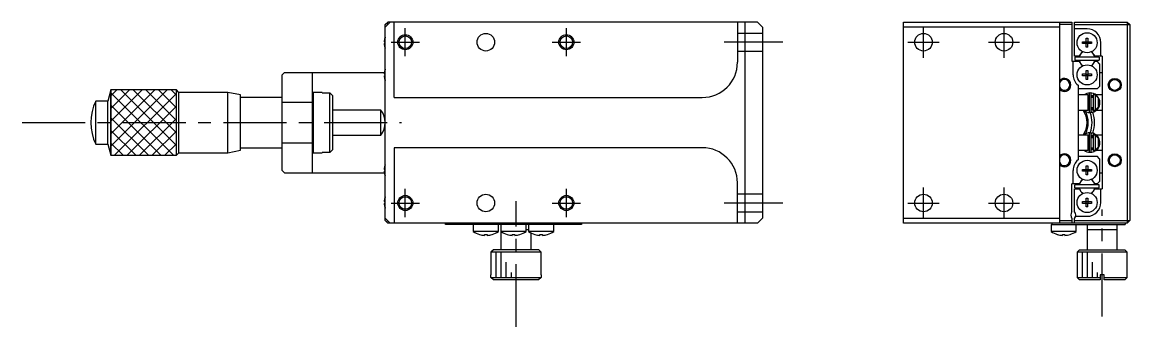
# Model space of a CAD drawing. Extents: x -80 to 400, y -22 to 389.
# Drawn here: x 180.2 to 400.3, y 172.5 to 233.1 of the extents above; entities that cross this region are included whole.
import ezdxf

# ---------------------------------------------------------------- set-up
doc = ezdxf.new("R2010")
doc.units = 0
doc.header["$LTSCALE"] = 10
doc.linetypes.add('CENTER', pattern=[2, 1.25, -0.25, 0.25, -0.25])
doc.linetypes.add('DASHED', pattern=[3.5, 2, -1.5])
doc.layers.get('0').update_dxf_attribs({"linetype": 'CONTINUOUS'})
doc.layers.add('CENTER', color=1, linetype='CENTER')

msp = doc.modelspace()

# ---------------------------------------------------------------- linework, layer by layer
at = {"color": 7, "linetype": 'CONTINUOUS'}
for p, q in [((252.339792, 232.140244), (253.339792, 233.140244)), ((252.339792, 232.640244), (252.839792, 233.140244)), ((252.339792, 193.640244), (252.339792, 232.640244)), ((252.839792, 232.640244), (252.589792, 232.890244)), ((326.339792, 233.140244), (252.839792, 233.140244)), ((254.138731, 218.140244), (254.138731, 233.140244)), ((322.339792, 233.140244), (322.339792, 225.140244)), ((323.839792, 193.140244), (323.839792, 233.140244)), ((326.339792, 233.140244), (327.339792, 232.140244)), ((327.339792, 232.140244), (327.339792, 194.140244)), ((355.311638, 193.140244), (355.311638, 233.140244)), ((355.311638, 233.140244), (388.811638, 233.140244)), ((386.311638, 232.140244), (355.311638, 232.140244)), ((386.311638, 233.140244), (386.311638, 193.140244)), ((388.811638, 232.640244), (386.311638, 232.640244)), ((388.811638, 233.140244), (388.811638, 225.340244)), ((389.311638, 233.140244), (399.811638, 233.140244)), ((389.311638, 226.340244), (389.311638, 233.140244)), ((389.311638, 232.640244), (400.311638, 232.640244)), ((391.811638, 231.790244), (389.311638, 231.790244)), ((399.811638, 233.140244), (400.311638, 232.640244)), ((399.811638, 233.140244), (399.811638, 193.140244)), ((400.311638, 232.640244), (400.311638, 193.640244)), ((252.149933, 229.220244), (252.27027, 229.220244)), ((252.265648, 229.92886), (252.27027, 229.926605)), ((252.27027, 229.220244), (252.27027, 228.860244)), ((390.925276, 229.220244), (391.631638, 229.220244)), ((390.925276, 228.860244), (390.925276, 229.220244)), ((391.631638, 229.926605), (391.991638, 229.926605)), ((391.631638, 229.220244), (391.631638, 229.926605)), ((391.64201, 229.209871), (391.631638, 229.220244)), ((391.64201, 228.870616), (391.64201, 229.209871)), ((391.64201, 229.209871), (391.981266, 229.209871)), ((391.981266, 229.209871), (391.991638, 229.220244)), ((391.981266, 229.209871), (391.981266, 228.870616)), ((391.991638, 229.926605), (391.991638, 229.220244)), ((391.991638, 229.220244), (392.697999, 229.220244)), ((392.697999, 229.220244), (392.697999, 228.860244)), ((394.561638, 226.340244), (394.561638, 229.040244)), ((252.149933, 228.860244), (252.27027, 228.860244)), ((252.27027, 228.153882), (252.265648, 228.151628)), ((391.631638, 228.860244), (390.925276, 228.860244)), ((391.64201, 228.870616), (391.631638, 228.860244)), ((391.631638, 228.153882), (391.631638, 228.860244)), ((391.991638, 228.153882), (391.631638, 228.153882)), ((391.981266, 228.870616), (391.64201, 228.870616)), ((391.981266, 228.870616), (391.991638, 228.860244)), ((392.697999, 228.860244), (391.991638, 228.860244)), ((391.991638, 228.153882), (391.991638, 228.860244)), ((388.811638, 225.340244), (390.260832, 225.340244)), ((389.061638, 222.640244), (389.061638, 225.340244)), ((390.260832, 226.340244), (389.311638, 226.340244)), ((394.211638, 226.140244), (389.411638, 226.140244)), ((389.411638, 226.140244), (389.411638, 225.540244)), ((389.411638, 225.540244), (394.211638, 225.540244)), ((390.260832, 226.340244), (390.410998, 226.600339)), ((390.410998, 225.080148), (390.260832, 225.340244)), ((393.212277, 226.600339), (393.362443, 226.340244)), ((393.362443, 225.340244), (393.212277, 225.080148)), ((394.811638, 226.340244), (393.362443, 226.340244)), ((393.362443, 225.340244), (393.811638, 225.340244)), ((394.311638, 224.840244), (393.811638, 225.340244)), ((394.211638, 226.140244), (394.211638, 225.540244)), ((394.311638, 224.840244), (394.311638, 220.340244)), ((394.811638, 226.340244), (394.811638, 199.940244)), ((231.839792, 222.640244), (232.339792, 223.140244)), ((231.839792, 203.640244), (231.839792, 222.640244)), ((232.339792, 223.140244), (252.184225, 223.140244)), ((237.839792, 223.140244), (237.839792, 203.140242)), ((252.149933, 222.820244), (252.27027, 222.820244)), ((252.149933, 222.460244), (252.27027, 222.460244)), ((252.265648, 223.52886), (252.27027, 223.526605)), ((252.27027, 222.820244), (252.27027, 222.460244)), ((390.925276, 222.820244), (391.631638, 222.820244)), ((390.925276, 222.460244), (390.925276, 222.820244)), ((391.631638, 222.460244), (390.925276, 222.460244)), ((391.631638, 223.526605), (391.991638, 223.526605)), ((391.631638, 222.820244), (391.631638, 223.526605)), ((391.64201, 222.809871), (391.631638, 222.820244)), ((391.64201, 222.470616), (391.631638, 222.460244)), ((391.631638, 221.753882), (391.631638, 222.460244)), ((391.64201, 222.470616), (391.64201, 222.809871)), ((391.64201, 222.809871), (391.981266, 222.809871)), ((391.981266, 222.470616), (391.64201, 222.470616)), ((391.981266, 222.809871), (391.991638, 222.820244)), ((391.981266, 222.809871), (391.981266, 222.470616)), ((391.981266, 222.470616), (391.991638, 222.460244)), ((391.991638, 223.526605), (391.991638, 222.820244)), ((391.991638, 222.820244), (392.697999, 222.820244)), ((392.697999, 222.460244), (391.991638, 222.460244)), ((391.991638, 221.753882), (391.991638, 222.460244)), ((392.697999, 222.820244), (392.697999, 222.460244)), ((394.311638, 223.140244), (394.811638, 223.140244)), ((252.27027, 221.753882), (252.265648, 221.751628)), ((390.011638, 220.561181), (390.011638, 205.719306)), ((391.991638, 221.753882), (391.631638, 221.753882)), ((393.811638, 219.840244), (394.311638, 220.340244)), ((197.839785, 219.640243), (197.250297, 217.440244)), ((210.839786, 219.640243), (197.839785, 219.640243)), ((197.839785, 206.640245), (197.839785, 219.640243)), ((210.839786, 219.640243), (197.839785, 219.640243)), ((197.839785, 219.640243), (197.839785, 206.640245)), ((211.339788, 219.14024), (210.839786, 219.640243)), ((210.839786, 206.640245), (210.839786, 219.640243)), ((210.839786, 206.640245), (210.839786, 219.640243)), ((221.089793, 219.14024), (211.339788, 219.14024)), ((211.339788, 207.140248), (211.339788, 219.14024)), ((223.589792, 218.640241), (221.089793, 219.14024)), ((221.089793, 207.140248), (221.089793, 219.14024)), ((223.589792, 207.640247), (223.589792, 218.640241)), ((231.839792, 218.140244), (223.589792, 218.140244)), ((238.039792, 219.140244), (237.839792, 218.940244)), ((239.839792, 219.140244), (238.039792, 219.140244)), ((238.039792, 219.140244), (238.039792, 207.140244)), ((239.839792, 219.140244), (239.839792, 219.056323)), ((239.839792, 219.056323), (241.339792, 219.056323)), ((241.339792, 207.224164), (241.339792, 219.056323)), ((241.339792, 219.056323), (241.839792, 218.54857)), ((241.839792, 218.54857), (241.839792, 207.731917)), ((254.138731, 218.140244), (315.339792, 218.140244)), ((393.811638, 219.840244), (390.011638, 219.840244)), ((392.011638, 218.640244), (390.011638, 218.640244)), ((392.011548, 218.590017), (392.218115, 218.631221)), ((392.011638, 215.640244), (392.011638, 218.640244)), ((392.21812, 218.140244), (392.011638, 218.140244)), ((392.21812, 218.843322), (392.21812, 215.343322)), ((392.61812, 215.343322), (392.61812, 218.843322)), ((392.61812, 218.242435), (392.618446, 218.256389)), ((393.011638, 218.140244), (392.61812, 218.140244)), ((392.618212, 218.631524), (393.011819, 218.526028)), ((392.618446, 218.256389), (392.619481, 218.271084)), ((392.619481, 218.271084), (392.62122, 218.28571)), ((392.62122, 218.28571), (392.623661, 218.300233)), ((392.623661, 218.300233), (392.626798, 218.31462)), ((392.626798, 218.31462), (392.630624, 218.328837)), ((392.630624, 218.328837), (392.635132, 218.342851)), ((392.635132, 218.342851), (392.64031, 218.356629)), ((392.64031, 218.356629), (392.64615, 218.37014)), ((392.64615, 218.37014), (392.652637, 218.38335)), ((392.652637, 218.38335), (392.65976, 218.39623)), ((392.65976, 218.39623), (392.667501, 218.408747)), ((392.667501, 218.408747), (392.675846, 218.420871)), ((392.675846, 218.420871), (392.684775, 218.432572)), ((392.684775, 218.432572), (392.694271, 218.443822)), ((392.694271, 218.443822), (392.704311, 218.454592)), ((392.704311, 218.454592), (392.714874, 218.464854)), ((392.714874, 218.464854), (392.725936, 218.474581)), ((392.725936, 218.474581), (392.737473, 218.483748)), ((392.737473, 218.483748), (392.749457, 218.492329)), ((392.749457, 218.492329), (392.761861, 218.500302)), ((392.761861, 218.500302), (392.774656, 218.507643)), ((392.774656, 218.507643), (392.78781, 218.514332)), ((392.78781, 218.514332), (392.801292, 218.520349)), ((392.801292, 218.520349), (392.815069, 218.525677)), ((392.811638, 218.524821), (392.811638, 218.140244)), ((392.815069, 218.525677), (392.829106, 218.530297)), ((392.829106, 218.530297), (392.843367, 218.534197)), ((392.843367, 218.534197), (392.857815, 218.537364)), ((392.857815, 218.537364), (392.872412, 218.539787)), ((392.872412, 218.539787), (392.887121, 218.541458)), ((392.887121, 218.541458), (392.901901, 218.542371)), ((392.901901, 218.542371), (392.916713, 218.542523)), ((392.916713, 218.542523), (392.931518, 218.541911)), ((392.931518, 218.541911), (392.946274, 218.540538)), ((392.946274, 218.540538), (392.960943, 218.538407)), ((392.960943, 218.538407), (392.975484, 218.535524)), ((392.975484, 218.535524), (392.989858, 218.531897)), ((392.989858, 218.531897), (393.004027, 218.527538)), ((393.004027, 218.527538), (393.017952, 218.522458)), ((393.511638, 218.640244), (393.011638, 218.640244)), ((393.011638, 218.640244), (393.011638, 215.640244)), ((393.017952, 218.522458), (393.025142, 218.519514)), ((393.181695, 218.887605), (393.123798, 218.909221)), ((393.186413, 218.883424), (393.190242, 218.882667)), ((393.511638, 215.640244), (393.511638, 218.640244)), ((393.511638, 218.585927), (394.011638, 218.056759)), ((394.811638, 218.640244), (393.602962, 218.640244)), ((394.011638, 218.056759), (394.011638, 216.223728)), ((197.250297, 217.440244), (194.839786, 217.440244)), ((194.839786, 208.840244), (194.839786, 217.440244)), ((197.250297, 208.840244), (197.250297, 217.440244)), ((237.839792, 217.140244), (231.839792, 217.140244)), ((392.011638, 216.140244), (392.21812, 216.140244)), ((392.61812, 216.140244), (393.011638, 216.140244)), ((392.618169, 215.938885), (392.61812, 215.944209)), ((392.618789, 215.924163), (392.618169, 215.938885)), ((392.620117, 215.909486), (392.618789, 215.924163)), ((392.622149, 215.894886), (392.620117, 215.909486)), ((392.624884, 215.880398), (392.622149, 215.894886)), ((392.628315, 215.866056), (392.624884, 215.880398)), ((392.632435, 215.851894), (392.628315, 215.866056)), ((392.637237, 215.837944), (392.632435, 215.851894)), ((392.642711, 215.824241), (392.637237, 215.837944)), ((392.648845, 215.810817), (392.642711, 215.824241)), ((392.655628, 215.797704), (392.648845, 215.810817)), ((392.663045, 215.784934), (392.655628, 215.797704)), ((392.67108, 215.77254), (392.663045, 215.784934)), ((392.679717, 215.760553), (392.67108, 215.77254)), ((392.688937, 215.749002), (392.679717, 215.760553)), ((392.698719, 215.737918), (392.688937, 215.749002)), ((392.709042, 215.727329), (392.698719, 215.737918)), ((392.719882, 215.717265), (392.709042, 215.727329)), ((392.731215, 215.707751), (392.719882, 215.717265)), ((392.811638, 216.140244), (392.811638, 215.661917)), ((394.011638, 216.223728), (393.511638, 215.69456)), ((251.462283, 215.64024), (241.839792, 215.64024)), ((251.462283, 210.640248), (251.462283, 215.64024)), ((390.011638, 215.640244), (392.011638, 215.640244)), ((391.988431, 215.60316), (391.877379, 215.639805)), ((392.218098, 215.555138), (391.988431, 215.60316)), ((392.443611, 215.1448), (393.127603, 215.278342)), ((392.615474, 215.31134), (392.627545, 215.305721)), ((392.627545, 215.305721), (392.659324, 215.292245)), ((392.659324, 215.292245), (392.691719, 215.280381)), ((392.691719, 215.280381), (392.724651, 215.270156)), ((392.724651, 215.270156), (392.758037, 215.261593)), ((392.743014, 215.698815), (392.731215, 215.707751)), ((392.755251, 215.69048), (392.743014, 215.698815)), ((392.767896, 215.682772), (392.755251, 215.69048)), ((392.758037, 215.261593), (392.791796, 215.254715)), ((392.780918, 215.675711), (392.767896, 215.682772)), ((392.794285, 215.669319), (392.780918, 215.675711)), ((392.791796, 215.254715), (392.825847, 215.249535)), ((392.807963, 215.663614), (392.794285, 215.669319)), ((392.821916, 215.658614), (392.807963, 215.663614)), ((392.836108, 215.654333), (392.821916, 215.658614)), ((392.825847, 215.249535), (392.860104, 215.246066)), ((392.850501, 215.650785), (392.836108, 215.654333)), ((392.865058, 215.647981), (392.850501, 215.650785)), ((392.860104, 215.246066), (392.894485, 215.244315)), ((392.879739, 215.645928), (392.865058, 215.647981)), ((392.894505, 215.644634), (392.879739, 215.645928)), ((392.894485, 215.244315), (392.928906, 215.244288)), ((392.909315, 215.644101), (392.894505, 215.644634)), ((392.92413, 215.644331), (392.909315, 215.644101)), ((392.938909, 215.645324), (392.92413, 215.644331)), ((392.928906, 215.244288), (392.963283, 215.245982)), ((392.953613, 215.647075), (392.938909, 215.645324)), ((392.968203, 215.649579), (392.953613, 215.647075)), ((392.963283, 215.245982), (392.997533, 215.249395)), ((392.982638, 215.652826), (392.968203, 215.649579)), ((392.996883, 215.656808), (392.982638, 215.652826)), ((393.010898, 215.661511), (392.996883, 215.656808)), ((392.997533, 215.249395), (393.031571, 215.254516)), ((393.025142, 215.66713), (393.010898, 215.661511)), ((393.011638, 215.640244), (393.511638, 215.640244)), ((393.031571, 215.254516), (393.065316, 215.261335)), ((393.054842, 215.640244), (393.060567, 215.631702)), ((393.060567, 215.631702), (393.066588, 215.622136)), ((393.073061, 215.628638), (393.065162, 215.640307)), ((393.065316, 215.261335), (393.098684, 215.269834)), ((393.066588, 215.622136), (393.072863, 215.611612)), ((393.072863, 215.611612), (393.079348, 215.600203)), ((393.122349, 215.537773), (393.073061, 215.628638)), ((393.079348, 215.600203), (393.085999, 215.587987)), ((393.085999, 215.587987), (393.09277, 215.575047)), ((393.09277, 215.575047), (393.099614, 215.561474)), ((393.098684, 215.269834), (393.131595, 215.279993)), ((393.099614, 215.561474), (393.106485, 215.547361)), ((393.106485, 215.547361), (393.113334, 215.532805)), ((393.113334, 215.532805), (393.120115, 215.517907)), ((393.120115, 215.517907), (393.126781, 215.502768)), ((393.190505, 215.304038), (393.122349, 215.537773)), ((393.126781, 215.502768), (393.133286, 215.487494)), ((393.131595, 215.279993), (393.163969, 215.291788)), ((393.133286, 215.487494), (393.139586, 215.47219)), ((393.139586, 215.47219), (393.145636, 215.45696)), ((393.145636, 215.45696), (393.151395, 215.441911)), ((393.151395, 215.441911), (393.156823, 215.427145)), ((393.156823, 215.427145), (393.161884, 215.412764)), ((393.161884, 215.412764), (393.166542, 215.398869)), ((393.163969, 215.291788), (393.181695, 215.299038)), ((393.166542, 215.398869), (393.170765, 215.385553)), ((393.170765, 215.385553), (393.174523, 215.37291)), ((393.174523, 215.37291), (393.177792, 215.361025)), ((393.177792, 215.361025), (393.180549, 215.349982)), ((393.180549, 215.349982), (393.182773, 215.339856)), ((393.182451, 215.299454), (393.181695, 215.299038)), ((393.184296, 215.301624), (393.182451, 215.299454)), ((393.182773, 215.339856), (393.184452, 215.330717)), ((393.185523, 215.305178), (393.184296, 215.301624)), ((393.184452, 215.330717), (393.185571, 215.322627)), ((393.186109, 215.309814), (393.185523, 215.305178)), ((393.185571, 215.322627), (393.186125, 215.315644)), ((393.186125, 215.315644), (393.186109, 215.309814)), ((393.715493, 215.640244), (394.811638, 215.640244)), ((231.839792, 209.140244), (237.839792, 209.140244)), ((241.839792, 210.640248), (251.462283, 210.640248)), ((392.011638, 210.640244), (390.011638, 210.640244)), ((391.876827, 210.640477), (391.983347, 210.675848)), ((391.983347, 210.675848), (392.218069, 210.725345)), ((392.011638, 207.640244), (392.011638, 210.640244)), ((392.21812, 210.140244), (392.011638, 210.140244)), ((392.21812, 210.937165), (392.21812, 207.437165)), ((393.128691, 211.001721), (392.442431, 211.135704)), ((392.646837, 210.98317), (392.615523, 210.969171)), ((392.61812, 207.437165), (392.61812, 210.937165)), ((392.61812, 210.336278), (392.618446, 210.350233)), ((393.011638, 210.140244), (392.61812, 210.140244)), ((392.618446, 210.350233), (392.619481, 210.364928)), ((392.619481, 210.364928), (392.62122, 210.379554)), ((392.62122, 210.379554), (392.623661, 210.394077)), ((392.623661, 210.394077), (392.626798, 210.408463)), ((392.626798, 210.408463), (392.630624, 210.42268)), ((392.630624, 210.42268), (392.635132, 210.436694)), ((392.635132, 210.436694), (392.64031, 210.450473)), ((392.64031, 210.450473), (392.64615, 210.463983)), ((392.64615, 210.463983), (392.652637, 210.477194)), ((392.678972, 210.995657), (392.646837, 210.98317)), ((392.652637, 210.477194), (392.65976, 210.490073)), ((392.65976, 210.490073), (392.667501, 210.50259)), ((392.667501, 210.50259), (392.675846, 210.514714)), ((392.675846, 210.514714), (392.684775, 210.526416)), ((392.711677, 211.006518), (392.678972, 210.995657)), ((392.684775, 210.526416), (392.694271, 210.537666)), ((392.694271, 210.537666), (392.704311, 210.548436)), ((392.704311, 210.548436), (392.714874, 210.558698)), ((392.744871, 211.01573), (392.711677, 211.006518)), ((392.714874, 210.558698), (392.725936, 210.568425)), ((392.725936, 210.568425), (392.737473, 210.577592)), ((392.737473, 210.577592), (392.749457, 210.586173)), ((392.778474, 211.023268), (392.744871, 211.01573)), ((392.749457, 210.586173), (392.761861, 210.594146)), ((392.761861, 210.594146), (392.774656, 210.601487)), ((392.774656, 210.601487), (392.78781, 210.608176)), ((392.812404, 211.029116), (392.778474, 211.023268)), ((392.78781, 210.608176), (392.801293, 210.614193)), ((392.801293, 210.614193), (392.815069, 210.61952)), ((392.811638, 210.618573), (392.811638, 210.140244)), ((392.846577, 211.033259), (392.812404, 211.029116)), ((392.815069, 210.61952), (392.829106, 210.624141)), ((392.829106, 210.624141), (392.843367, 210.628041)), ((392.843367, 210.628041), (392.857815, 210.631208)), ((392.880911, 211.035687), (392.846577, 211.033259)), ((392.857815, 210.631208), (392.872412, 210.633631)), ((392.872412, 210.633631), (392.887121, 210.635302)), ((392.915322, 211.036394), (392.880911, 211.035687)), ((392.887121, 210.635302), (392.901901, 210.636215)), ((392.901901, 210.636215), (392.916713, 210.636366)), ((392.949727, 211.035379), (392.915322, 211.036394)), ((392.916713, 210.636366), (392.931518, 210.635755)), ((392.931518, 210.635755), (392.946274, 210.634382)), ((392.946274, 210.634382), (392.960943, 210.632251)), ((392.984041, 211.032643), (392.949727, 211.035379)), ((392.960943, 210.632251), (392.975484, 210.629368)), ((392.975484, 210.629368), (392.989858, 210.625741)), ((393.018182, 211.028193), (392.984041, 211.032643)), ((392.989858, 210.625741), (393.004027, 210.621382)), ((393.004027, 210.621382), (393.017952, 210.616302)), ((393.011638, 210.640244), (393.011638, 207.640244)), ((393.511638, 210.640244), (393.011638, 210.640244)), ((393.017952, 210.616302), (393.025142, 210.613357)), ((393.052065, 211.02204), (393.018182, 211.028193)), ((393.027662, 210.613524), (393.048108, 210.60463)), ((393.085608, 211.014196), (393.052065, 211.02204)), ((393.054842, 210.640244), (393.060567, 210.648785)), ((393.060567, 210.648785), (393.066588, 210.658351)), ((393.122349, 210.742714), (393.065162, 210.64018)), ((393.066588, 210.658351), (393.072863, 210.668875)), ((393.072863, 210.668875), (393.079348, 210.680284)), ((393.079348, 210.680284), (393.085999, 210.692501)), ((393.118728, 211.004681), (393.085608, 211.014196)), ((393.085999, 210.692501), (393.09277, 210.70544)), ((393.09277, 210.70544), (393.099614, 210.719013)), ((393.099614, 210.719013), (393.106485, 210.733126)), ((393.106485, 210.733126), (393.113334, 210.747682)), ((393.113334, 210.747682), (393.120115, 210.76258)), ((393.151344, 210.993517), (393.118728, 211.004681)), ((393.120115, 210.76258), (393.126781, 210.777719)), ((393.190505, 210.97645), (393.122349, 210.742714)), ((393.126781, 210.777719), (393.133286, 210.792993)), ((393.133286, 210.792993), (393.139586, 210.808298)), ((393.139586, 210.808298), (393.145636, 210.823527)), ((393.145636, 210.823527), (393.151395, 210.838577)), ((393.181695, 210.981449), (393.151344, 210.993517)), ((393.151395, 210.838577), (393.156823, 210.853342)), ((393.156823, 210.853342), (393.161884, 210.867723)), ((393.161884, 210.867723), (393.166542, 210.881618)), ((393.166542, 210.881618), (393.170765, 210.894934)), ((393.170765, 210.894934), (393.174523, 210.907577)), ((393.174523, 210.907577), (393.177792, 210.919462)), ((393.177792, 210.919462), (393.180549, 210.930505)), ((393.180549, 210.930505), (393.182773, 210.940631)), ((393.191088, 210.976105), (393.181657, 210.980141)), ((393.182451, 210.981033), (393.181695, 210.981449)), ((393.184296, 210.978863), (393.182451, 210.981033)), ((393.182773, 210.940631), (393.184452, 210.94977)), ((393.185523, 210.975309), (393.184296, 210.978863)), ((393.184452, 210.94977), (393.185571, 210.95786)), ((393.186109, 210.970673), (393.185523, 210.975309)), ((393.185571, 210.95786), (393.186125, 210.964843)), ((393.186125, 210.964843), (393.186109, 210.970673)), ((393.511638, 207.640244), (393.511638, 210.640244)), ((393.511638, 210.585927), (394.011638, 210.056759)), ((394.811638, 210.640244), (393.715436, 210.640244)), ((394.011638, 210.056759), (394.011638, 208.223728)), ((194.839786, 208.840244), (197.250297, 208.840244)), ((197.250297, 208.840244), (197.839785, 206.640245)), ((210.839786, 206.640245), (211.339788, 207.140248)), ((211.339788, 207.140248), (221.089793, 207.140248)), ((221.089793, 207.140248), (223.589792, 207.640247)), ((223.589792, 208.140244), (231.839792, 208.140244)), ((237.839792, 207.340244), (238.039792, 207.140244)), ((238.039792, 207.140244), (239.839792, 207.140244)), ((241.339792, 207.224164), (239.839792, 207.224164)), ((239.839792, 207.224164), (239.839792, 207.140244)), ((241.839792, 207.731917), (241.339792, 207.224164)), ((315.339792, 208.140244), (254.138731, 208.140244)), ((254.138731, 208.140244), (254.138731, 193.140244)), ((390.011638, 207.640244), (392.011638, 207.640244)), ((392.218066, 207.649273), (392.011518, 207.690477)), ((392.011638, 208.140244), (392.21812, 208.140244)), ((392.61812, 208.140244), (393.011638, 208.140244)), ((392.618169, 208.032729), (392.61812, 208.038053)), ((392.618789, 208.018007), (392.618169, 208.032729)), ((393.011752, 207.754432), (392.618179, 207.648959)), ((392.620117, 208.003329), (392.618789, 208.018007)), ((392.62215, 207.98873), (392.620117, 208.003329)), ((392.624884, 207.974242), (392.62215, 207.98873)), ((392.628315, 207.9599), (392.624884, 207.974242)), ((392.632435, 207.945738), (392.628315, 207.9599)), ((392.637237, 207.931788), (392.632435, 207.945738)), ((392.642711, 207.918085), (392.637237, 207.931788)), ((392.648845, 207.90466), (392.642711, 207.918085)), ((392.655628, 207.891548), (392.648845, 207.90466)), ((392.663045, 207.878778), (392.655628, 207.891548)), ((392.67108, 207.866384), (392.663045, 207.878778)), ((392.679717, 207.854397), (392.67108, 207.866384)), ((392.688937, 207.842846), (392.679717, 207.854397)), ((392.698719, 207.831762), (392.688937, 207.842846)), ((392.709042, 207.821173), (392.698719, 207.831762)), ((392.719882, 207.811108), (392.709042, 207.821173)), ((392.731215, 207.801595), (392.719882, 207.811108)), ((392.743014, 207.792658), (392.731215, 207.801595)), ((392.755251, 207.784324), (392.743014, 207.792658)), ((392.767896, 207.776615), (392.755251, 207.784324)), ((392.780918, 207.769555), (392.767896, 207.776615)), ((392.794285, 207.763163), (392.780918, 207.769555)), ((392.807963, 207.757458), (392.794285, 207.763163)), ((392.821916, 207.752458), (392.807963, 207.757458)), ((392.811638, 208.140244), (392.811638, 207.755669)), ((392.836108, 207.748177), (392.821916, 207.752458)), ((392.850501, 207.744629), (392.836108, 207.748177)), ((392.865058, 207.741825), (392.850501, 207.744629)), ((392.879739, 207.739772), (392.865058, 207.741825)), ((392.894505, 207.738477), (392.879739, 207.739772)), ((392.909315, 207.737945), (392.894505, 207.738477)), ((392.92413, 207.738175), (392.909315, 207.737945)), ((392.938909, 207.739168), (392.92413, 207.738175)), ((392.953613, 207.740919), (392.938909, 207.739168)), ((392.968203, 207.743422), (392.953613, 207.740919)), ((392.982638, 207.74667), (392.968203, 207.743422)), ((392.996883, 207.750652), (392.982638, 207.74667)), ((393.010898, 207.755355), (392.996883, 207.750652)), ((393.025142, 207.760973), (393.010898, 207.755355)), ((393.011638, 207.640244), (393.511638, 207.640244)), ((393.126531, 207.372156), (393.181695, 207.392882)), ((393.185809, 207.397237), (393.190242, 207.397821)), ((394.011638, 208.223728), (393.511638, 207.69456)), ((393.601973, 207.640244), (394.811638, 207.640244)), ((197.839785, 206.640245), (210.839786, 206.640245)), ((197.839785, 206.640245), (210.839786, 206.640245)), ((390.011638, 206.440244), (393.811638, 206.440244)), ((394.311638, 205.940244), (393.811638, 206.440244)), ((394.311638, 205.940244), (394.311638, 201.440244)), ((231.839792, 203.640244), (232.339792, 203.140244)), ((232.339792, 203.140242), (252.184226, 203.140242)), ((252.149933, 203.820244), (252.27027, 203.820244)), ((252.149933, 203.460244), (252.27027, 203.460244)), ((252.265648, 204.52886), (252.27027, 204.526605)), ((252.27027, 202.753882), (252.265648, 202.751628)), ((252.27027, 203.820244), (252.27027, 203.460244)), ((389.061638, 200.940244), (389.061638, 203.640244)), ((390.925276, 203.820244), (391.631638, 203.820244)), ((390.925276, 203.460244), (390.925276, 203.820244)), ((391.631638, 203.460244), (390.925276, 203.460244)), ((391.631638, 204.526605), (391.991638, 204.526605)), ((391.631638, 203.820244), (391.631638, 204.526605)), ((391.64201, 203.809871), (391.631638, 203.820244)), ((391.64201, 203.470616), (391.631638, 203.460244)), ((391.631638, 202.753882), (391.631638, 203.460244)), ((391.991638, 202.753882), (391.631638, 202.753882)), ((391.64201, 203.470616), (391.64201, 203.809871)), ((391.64201, 203.809871), (391.981266, 203.809871)), ((391.981266, 203.470616), (391.64201, 203.470616)), ((391.981266, 203.809871), (391.991638, 203.820244)), ((391.981266, 203.809871), (391.981266, 203.470616)), ((391.981266, 203.470616), (391.991638, 203.460244)), ((391.991638, 204.526605), (391.991638, 203.820244)), ((391.991638, 203.820244), (392.697999, 203.820244)), ((392.697999, 203.460244), (391.991638, 203.460244)), ((391.991638, 202.753882), (391.991638, 203.460244)), ((392.697999, 203.820244), (392.697999, 203.460244)), ((394.311638, 203.140242), (394.811638, 203.140242)), ((322.339792, 193.140244), (322.339792, 201.140244)), ((388.811638, 195.401681), (388.811638, 200.940244)), ((390.260832, 200.940244), (388.811638, 200.940244)), ((389.411638, 200.140244), (389.411638, 200.740244)), ((394.211638, 200.740244), (389.411638, 200.740244)), ((390.410998, 201.200339), (390.260832, 200.940244)), ((393.362443, 200.940244), (393.212277, 201.200339)), ((393.811638, 200.940244), (393.362443, 200.940244)), ((393.811638, 200.940244), (394.311638, 201.440244)), ((394.211638, 200.140244), (394.211638, 200.740244)), ((252.265648, 198.12886), (252.27027, 198.126605)), ((389.311638, 195.401681), (389.311638, 199.940244)), ((389.311638, 199.940244), (390.260832, 199.940244)), ((389.411638, 200.140244), (394.211638, 200.140244)), ((390.260832, 199.940244), (390.410998, 199.680148)), ((391.631638, 198.126605), (391.991638, 198.126605)), ((391.631638, 197.420244), (391.631638, 198.126605)), ((391.991638, 198.126605), (391.991638, 197.420244)), ((393.212277, 199.680148), (393.362443, 199.940244)), ((393.362443, 199.940244), (394.811638, 199.940244)), ((394.561638, 197.240244), (394.561638, 199.940244)), ((252.149933, 197.420244), (252.27027, 197.420244)), ((252.149933, 197.060244), (252.27027, 197.060244)), ((252.27027, 196.353882), (252.265648, 196.351628)), ((252.27027, 197.420244), (252.27027, 197.060244)), ((390.925276, 197.420244), (391.631638, 197.420244)), ((390.925276, 197.060244), (390.925276, 197.420244)), ((391.631638, 197.060244), (390.925276, 197.060244)), ((391.64201, 197.409871), (391.631638, 197.420244)), ((391.64201, 197.070616), (391.631638, 197.060244)), ((391.631638, 196.353882), (391.631638, 197.060244)), ((391.991638, 196.353882), (391.631638, 196.353882)), ((391.64201, 197.070616), (391.64201, 197.409871)), ((391.64201, 197.409871), (391.981266, 197.409871)), ((391.981266, 197.070616), (391.64201, 197.070616)), ((391.981266, 197.409871), (391.991638, 197.420244)), ((391.981266, 197.409871), (391.981266, 197.070616)), ((391.981266, 197.070616), (391.991638, 197.060244)), ((391.991638, 197.420244), (392.697999, 197.420244)), ((392.697999, 197.060244), (391.991638, 197.060244)), ((391.991638, 196.353882), (391.991638, 197.060244)), ((392.697999, 197.420244), (392.697999, 197.060244)), ((252.339792, 194.140244), (253.339792, 193.140244)), ((326.339792, 193.140244), (327.339792, 194.140244)), ((355.311638, 194.140244), (386.311638, 194.140244)), ((388.811638, 194.078806), (388.811638, 193.140244)), ((389.311638, 193.140244), (389.311638, 194.078806)), ((389.529884, 194.490244), (391.811638, 194.490244)), ((252.339792, 193.640244), (252.839792, 193.140244)), ((252.589792, 193.390244), (252.839792, 193.640244)), ((326.339792, 193.140244), (252.839792, 193.140244)), ((264.339792, 192.840244), (264.339792, 193.140244)), ((291.339792, 192.840244), (264.339792, 192.840244)), ((269.839792, 192.840244), (269.839792, 191.448586)), ((274.839792, 191.448586), (274.839792, 192.840244)), ((275.339792, 192.840244), (275.339792, 187.840244)), ((280.339792, 191.448586), (280.339792, 192.840244)), ((280.339792, 191.840244), (280.839792, 191.840244)), ((280.839792, 192.840244), (280.839792, 191.448586)), ((285.839792, 191.448586), (285.839792, 192.840244)), ((291.339792, 193.140244), (291.339792, 192.840244)), ((399.811638, 193.140244), (355.311638, 193.140244)), ((384.661638, 192.840244), (384.661638, 191.448586)), ((384.661638, 192.840244), (399.361638, 192.840244)), ((384.861638, 192.840244), (384.861638, 193.140244)), ((386.311638, 193.640244), (388.811638, 193.640244)), ((389.311638, 193.640244), (400.311638, 193.640244)), ((389.661638, 191.448586), (389.661638, 192.840244)), ((391.811638, 192.840244), (391.811638, 187.840244)), ((391.811638, 191.840244), (397.811638, 191.840244)), ((397.811638, 187.840244), (397.811638, 192.840244)), ((399.361638, 193.140244), (399.361638, 192.840244)), ((399.811638, 193.140244), (400.311638, 193.640244)), ((274.839792, 191.448586), (269.839792, 191.448586)), ((271.077859, 190.870808), (271.081202, 190.877663)), ((272.079792, 190.877663), (272.599792, 190.877663)), ((272.079792, 190.705291), (272.079792, 190.877663)), ((272.599792, 190.877663), (272.599792, 190.705291)), ((273.598381, 190.877663), (273.601725, 190.870808)), ((280.339792, 191.448586), (275.339792, 191.448586)), ((276.577859, 190.870808), (276.581202, 190.877663)), ((277.579792, 190.877663), (278.099792, 190.877663)), ((277.579792, 190.705291), (277.579792, 190.877663)), ((278.099792, 190.877663), (278.099792, 190.705291)), ((279.098381, 190.877663), (279.101725, 190.870808)), ((285.839792, 191.448586), (280.839792, 191.448586)), ((281.339792, 187.840244), (281.339792, 191.159115)), ((282.077859, 190.870808), (282.081202, 190.877663)), ((283.079792, 190.877663), (283.599792, 190.877663)), ((283.079792, 190.705291), (283.079792, 190.877663)), ((283.599792, 190.877663), (283.599792, 190.705291)), ((284.598381, 190.877663), (284.601725, 190.870808)), ((389.661638, 191.448586), (384.661638, 191.448586)), ((385.899705, 190.870808), (385.903048, 190.877663)), ((386.901638, 190.877663), (387.421638, 190.877663)), ((386.901638, 190.705291), (386.901638, 190.877663)), ((387.421638, 190.877663), (387.421638, 190.705291)), ((388.420227, 190.877663), (388.423571, 190.870808)), ((273.839792, 187.840244), (273.339792, 187.340244)), ((273.339792, 187.340244), (273.339792, 182.840244)), ((283.339792, 187.340244), (273.339792, 187.340244)), ((282.839792, 187.840244), (273.839792, 187.840244)), ((283.339792, 187.340244), (282.839792, 187.840244)), ((283.339792, 182.840244), (283.339792, 187.340244)), ((390.311638, 187.840244), (389.811638, 187.340244)), ((399.811638, 187.340244), (389.811638, 187.340244)), ((389.811638, 187.340244), (389.811638, 182.340244)), ((390.311638, 187.840244), (399.311638, 187.840244)), ((399.811638, 187.340244), (399.311638, 187.840244)), ((399.811638, 182.340244), (399.811638, 187.340244)), ((273.355817, 182.840244), (273.339792, 182.840244)), ((273.355817, 182.340244), (273.355817, 182.840244)), ((283.323766, 182.840244), (283.323766, 182.340244)), ((283.339792, 182.840244), (283.323766, 182.840244)), ((395.211638, 182.840244), (394.411638, 182.840244)), ((394.411638, 182.840244), (394.411638, 181.840244)), ((395.211638, 181.840244), (395.211638, 182.840244)), ((273.355817, 182.340244), (283.323766, 182.340244)), ((273.857605, 181.840244), (273.355817, 182.340244)), ((282.821979, 181.840244), (273.857605, 181.840244)), ((283.323766, 182.340244), (282.821979, 181.840244)), ((389.811638, 182.340244), (394.411638, 182.340244)), ((389.811638, 182.340244), (390.311638, 181.840244)), ((394.411638, 181.840244), (390.311638, 181.840244)), ((395.211638, 182.340244), (399.811638, 182.340244)), ((399.311638, 181.840244), (395.211638, 181.840244)), ((399.311638, 181.840244), (399.811638, 182.340244))]:
    msp.add_line(p, q, dxfattribs=at)
at = {"color": 3, "linetype": 'DASHED'}
for p, q in [((327.339792, 230.890244), (322.339792, 230.890244)), ((322.339792, 227.390244), (327.339792, 227.390244)), ((327.339792, 198.890244), (322.339792, 198.890244)), ((322.339792, 195.390244), (327.339792, 195.390244))]:
    msp.add_line(p, q, dxfattribs=at)
at = {"color": 3, "linetype": 'CONTINUOUS'}
for p, q in [((197.839785, 218.439329), (199.040698, 219.640243)), ((197.839785, 215.939329), (201.540698, 219.640243)), ((197.839785, 213.439329), (204.040698, 219.640243)), ((197.839785, 210.939329), (206.540698, 219.640243)), ((197.839785, 208.439329), (209.040698, 219.640243)), ((197.839785, 219.080184), (210.279724, 206.640245)), ((198.5407, 206.640245), (210.839786, 218.93933)), ((199.779726, 219.640243), (210.839786, 208.580183)), ((202.279726, 219.640243), (210.839786, 211.080183)), ((204.779726, 219.640243), (210.839786, 213.580183)), ((207.279726, 219.640243), (210.839786, 216.080183)), ((209.779726, 219.640243), (210.839786, 218.580183)), ((197.839785, 216.580184), (207.779724, 206.640245)), ((201.0407, 206.640245), (210.839786, 216.43933)), ((197.839785, 214.080184), (205.279724, 206.640245)), ((203.5407, 206.640245), (210.839786, 213.93933)), ((197.839785, 211.580184), (202.779724, 206.640245)), ((206.0407, 206.640245), (210.839786, 211.43933)), ((197.839785, 209.080184), (200.279724, 206.640245)), ((208.5407, 206.640245), (210.839786, 208.93933)), ((274.339792, 187.340244), (274.339792, 182.340244)), ((275.339792, 187.340244), (275.339792, 182.340244)), ((390.811638, 187.340244), (390.811638, 182.340244)), ((391.811638, 187.340244), (391.811638, 182.340244)), ((276.339792, 185.340244), (276.339792, 182.340244)), ((392.811638, 185.340244), (392.811638, 182.340244)), ((277.339792, 183.340244), (277.339792, 182.340244)), ((393.811638, 183.340244), (393.811638, 182.340244))]:
    msp.add_line(p, q, dxfattribs=at)
for centre, radius in [((256.339792, 229.140244), 1.5), ((288.339792, 229.140244), 1.5), ((397.311638, 220.640244), 1.3), ((397.311638, 205.640244), 1.3), ((256.339792, 197.140244), 1.5), ((288.339792, 197.140244), 1.5)]:
    msp.add_circle(centre, radius, dxfattribs=at)
at = {"color": 7, "linetype": 'CONTINUOUS'}
for centre, radius in [((256.339792, 229.140244), 1.25), ((272.339792, 229.140244), 1.75), ((288.339792, 229.140244), 1.25), ((359.311638, 229.140244), 1.75), ((375.311638, 229.140244), 1.75), ((391.811638, 229.040244), 2), ((391.811638, 222.640244), 2), ((397.311638, 220.640244), 1.075), ((391.811638, 203.640244), 2), ((397.311638, 205.640244), 1.075), ((256.339792, 197.140244), 1.25), ((272.339792, 197.140244), 1.75), ((288.339792, 197.140244), 1.25), ((359.311638, 197.140244), 1.75), ((375.311638, 197.140244), 1.75), ((391.811638, 197.240244), 2)]:
    msp.add_circle(centre, radius, dxfattribs=at)
for centre, radius, start, end in [((391.811638, 229.040244), 2.75, 0, 90), ((255.339792, 229.040244), 3.194933, 163.893288, 176.770291), ((255.339792, 229.040244), 3.2, 159.635865, 163.877467), ((255.339792, 229.040244), 3.194933, 183.229709, 196.106712), ((255.339792, 229.040244), 3.2, 196.122533, 200.364135), ((391.811638, 225.840243), 1.5875, 120.433182, 169.106911), ((391.926543, 225.725339), 1.75, 121.881533, 150), ((391.811638, 225.840243), 1.5875, 10.89309, 59.566818), ((391.696733, 225.725339), 1.75, 30, 58.118468), ((315.339792, 225.140244), 7, 270, 0), ((391.811638, 225.840243), 1.5875, 190.893016, 239.566737), ((391.926543, 225.955148), 1.75, 210, 238.118468), ((391.811638, 225.840243), 1.5875, 300.433264, 349.106984), ((391.696733, 225.955148), 1.75, 301.881533, 330), ((255.339792, 222.640244), 3.194933, 163.893288, 176.770291), ((255.339792, 222.640244), 3.194933, 183.229709, 196.106712), ((255.339792, 222.640244), 3.2, 159.635865, 163.877467), ((391.811638, 222.640244), 2.75, 180, 229.114807), ((255.339792, 222.640244), 3.2, 196.122533, 200.364135), ((387.311638, 220.640244), 1.075, 201.528905, 158.471096), ((392.416803, 217.098155), 1.943782, 90.705553, 127.486733), ((392.41812, 218.843322), 0.2, 0, 180), ((392.417722, 217.093175), 1.948849, 293.070586, 89.197143), ((203.584786, 213.140241), 9.745001, 153.816202, 206.183785), ((387.311638, 213.140244), 5.5, 26.863245, 31.290445), ((387.311638, 213.140244), 6, 25.328568, 27.820553), ((248.339787, 213.140241), 3.999997, 321.317827, 38.682205), ((387.311638, 213.140244), 4.5, 326.251012, 33.748989), ((392.419866, 217.097256), 1.952708, 228.275844, 269.150244), ((387.311638, 213.140244), 4.75, 331.943337, 28.064565), ((392.41812, 215.343322), 0.2, 180, 0), ((387.311638, 213.140244), 5.5, 338.635111, 21.364889), ((387.311638, 213.140244), 6, 339.750696, 20.244069), ((392.419942, 209.183038), 1.952902, 90.843123, 131.731914), ((387.311638, 213.140244), 5.5, 328.709555, 333.136755), ((392.41812, 210.937165), 0.2, 0, 180), ((387.311638, 213.140244), 6, 332.179447, 334.677849), ((392.418115, 209.187168), 1.948828, 305.527392, 66.941699), ((315.339792, 201.140244), 7, 0, 90), ((392.417489, 209.184339), 1.945793, 232.533808, 269.180643), ((392.41812, 207.437165), 0.2, 180, 0), ((392.416452, 209.192938), 1.95449, 270.807854, 305.46878), ((255.339792, 203.640244), 3.2, 159.635865, 163.877467), ((387.311638, 205.640244), 1.075, 201.528905, 158.471096), ((391.811638, 203.640244), 2.75, 130.885193, 180), ((255.339792, 203.640244), 3.194933, 163.893288, 176.770291), ((255.339792, 203.640244), 3.194933, 183.229709, 196.106712), ((255.339792, 203.640244), 3.2, 196.122533, 200.364135), ((391.811638, 200.440245), 1.5875, 120.433264, 169.106984), ((391.926543, 200.325339), 1.75, 121.881533, 150), ((391.811638, 200.440245), 1.5875, 10.893016, 59.566737), ((391.696733, 200.325339), 1.75, 30, 58.118468), ((255.339792, 197.240244), 3.194933, 163.893288, 176.770291), ((255.339792, 197.240244), 3.2, 159.635865, 163.877467), ((391.811638, 200.440245), 1.5875, 190.89309, 239.566818), ((391.926543, 200.555148), 1.75, 210, 238.118468), ((391.811638, 200.440245), 1.5875, 300.433182, 349.106911), ((391.696733, 200.555148), 1.75, 301.881533, 330), ((255.339792, 197.240244), 3.194933, 183.229709, 196.106712), ((255.339792, 197.240244), 3.2, 196.122533, 200.364135), ((391.811638, 197.240244), 2.75, 270, 0), ((389.561638, 194.740244), 1, 138.590378, 221.409622), ((388.561638, 194.740244), 1, 318.590378, 41.409622), ((272.339792, 195.190244), 4.5, 236.251011, 253.714157), ((272.339792, 195.190244), 4.492483, 253.73057, 266.682184), ((272.339792, 195.190244), 4.492483, 273.317816, 286.26943), ((272.339792, 195.190244), 4.5, 286.285843, 303.748989), ((277.839792, 195.190244), 4.5, 236.251011, 253.714157), ((277.839792, 195.190244), 4.492483, 253.73057, 266.682184), ((277.839792, 195.190244), 4.492483, 273.317816, 286.26943), ((277.839792, 195.190244), 4.5, 286.285843, 303.748989), ((283.339792, 195.190244), 4.5, 236.251011, 253.714157), ((283.339792, 195.190244), 4.492483, 253.73057, 266.682184), ((283.339792, 195.190244), 4.492483, 273.317816, 286.26943), ((283.339792, 195.190244), 4.5, 286.285843, 303.748989), ((387.161638, 195.190244), 4.5, 236.251012, 253.714157), ((387.161638, 195.190244), 4.492483, 253.73057, 266.682184), ((387.161638, 195.190244), 4.492483, 273.317816, 286.26943), ((387.161638, 195.190244), 4.5, 286.285843, 303.748989)]:
    msp.add_arc(centre, radius, start, end, dxfattribs=at)
at = {"color": 3, "linetype": 'CONTINUOUS'}
for centre, radius, start, end in [((387.311638, 220.640244), 1.3, 219.715137, 140.284863), ((387.311638, 213.140244), 4.5, 326.251012, 33.748989), ((387.311638, 213.140244), 4.75, 331.941923, 28.062526), ((387.311638, 205.640244), 1.3, 219.715137, 140.284863)]:
    msp.add_arc(centre, radius, start, end, dxfattribs=at)
at = {"layer": 'CENTER', "color": 1, "linetype": 'CENTER'}
for p, q in [((256.339792, 226.340244), (256.339792, 231.940244)), ((288.339792, 226.340244), (288.339792, 231.940244)), ((359.311638, 226.040244), (359.311638, 232.240244)), ((375.311638, 226.040244), (375.311638, 232.240244)), ((253.539792, 229.140244), (259.139792, 229.140244)), ((285.539792, 229.140244), (291.139792, 229.140244)), ((331.335103, 229.140244), (319.712875, 229.140244)), ((356.211638, 229.140244), (362.411638, 229.140244)), ((372.211638, 229.140244), (378.411638, 229.140244)), ((180.197941, 213.140244), (255.589788, 213.140244)), ((256.339792, 194.340244), (256.339792, 199.940244)), ((288.339792, 194.340244), (288.339792, 199.940244)), ((359.311638, 194.040244), (359.311638, 200.240244)), ((375.311638, 194.040244), (375.311638, 200.240244)), ((253.539792, 197.140244), (259.139792, 197.140244)), ((278.339792, 172.490244), (278.339792, 197.490244)), ((285.539792, 197.140244), (291.139792, 197.140244)), ((331.335103, 197.140244), (319.712875, 197.140244)), ((356.211638, 197.140244), (362.411638, 197.140244)), ((372.211638, 197.140244), (378.411638, 197.140244)), ((394.811638, 174.570345), (394.811638, 195.850354))]:
    msp.add_line(p, q, dxfattribs=at)

doc.saveas('drawing.dxf')
